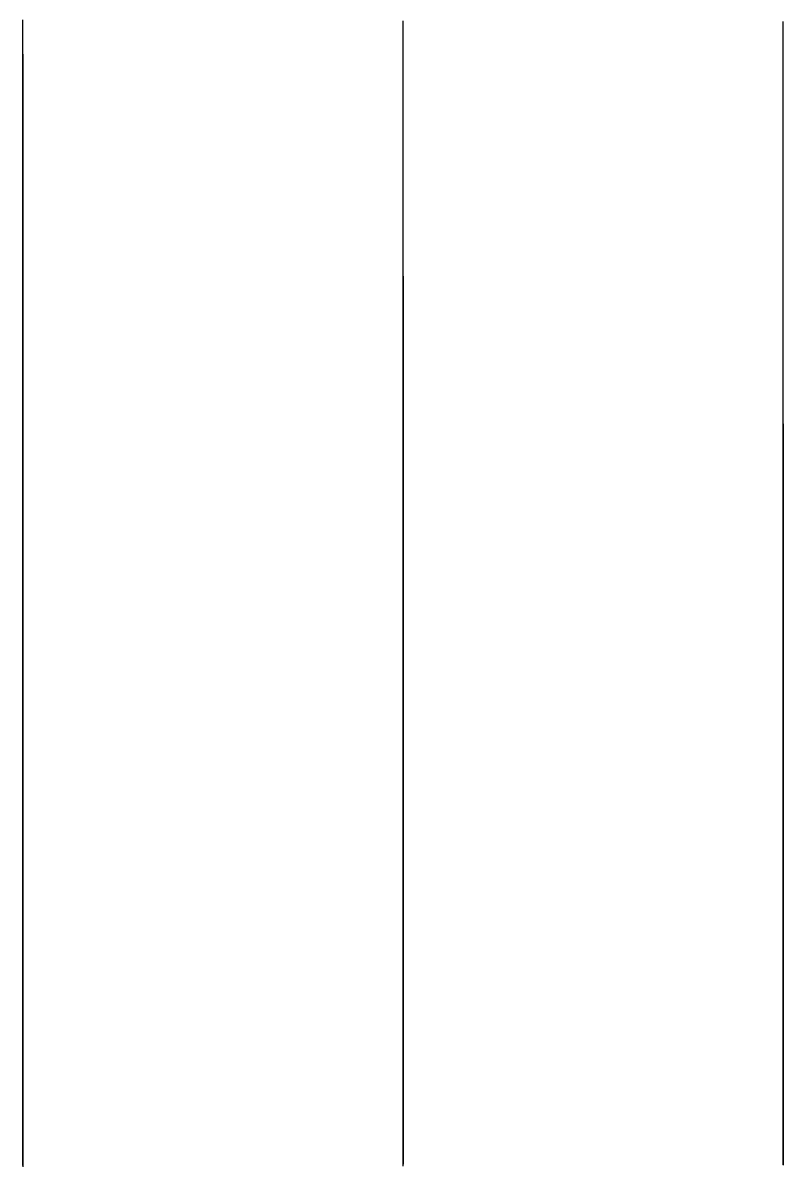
# Model space of a CAD drawing. Extents: x -400 to 0, y -315 to 2087.
# Drawn here: x -400.1 to -200.1, y -14.9 to 285.3 of the extents above; entities that cross this region are included whole.
import ezdxf

# ---------------------------------------------------------------- set-up
doc = ezdxf.new("R2010")
doc.units = 0

msp = doc.modelspace()

# ---------------------------------------------------------------- linework, layer by layer
at = {"layer": 'LAY0', "color": 2}
for points in [[(-400.1, -15.305), (-400.1, -14.5424), (-400.1, -13.7761), (-400.1, -12.9833), (-400.1, -12.1883), (-400.1, -11.3911), (-400.1, -10.5916), (-400.1, -9.52222), (-400.1, -8.44885), (-400.1, -7.37155), (-400.1, -6.56099), (-400.1, -5.74823), (-400.1, -4.93326), (-400.1, -4.11609), (-400.1, -3.25288), (-400.1, -2.3878), (-400.1, -1.52106), (-400.1, -0.652907), (-400.1, 0.506448), (-400.1, 1.66737), (-400.1, 2.82932), (-400.1, 3.70112), (-400.1, 4.57295), (-400.1, 5.44459), (-400.1, 6.3158), (-400.1, 7.26598), (-400.1, 8.21726), (-400.1, 9.16927), (-400.1, 10.1216), (-400.1, 11.3913), (-400.1, 12.66), (-400.1, 13.9268), (-400.1, 14.8752), (-400.1, 15.8216), (-400.1, 16.7656), (-400.1, 17.707), (-400.1, 18.7673), (-400.1, 19.829), (-400.1, 20.8915), (-400.1, 21.9544), (-400.1, 23.3715), (-400.1, 24.7877), (-400.1, 26.2019), (-400.1, 27.2607), (-400.1, 28.3174), (-400.1, 29.3715), (-400.1, 30.4227), (-400.1, 31.444), (-400.1, 32.4668), (-400.1, 33.4915), (-400.1, 34.5186), (-400.1, 35.8928), (-400.1, 37.2733), (-400.1, 38.6613), (-400.1, 39.7079), (-400.1, 40.76), (-400.1, 41.818), (-400.1, 42.8825), (-400.1, 43.9013), (-400.1, 44.9233), (-400.1, 45.9486), (-400.1, 46.9774), (-400.1, 48.3549), (-400.1, 49.7395), (-400.1, 51.1317), (-400.1, 52.181), (-400.1, 53.2352), (-400.1, 54.2942), (-400.1, 55.3585), (-400.1, 56.5239), (-400.1, 57.6921), (-400.1, 58.8624), (-400.1, 60.0345), (-400.1, 61.599), (-400.1, 63.1644), (-400.1, 64.7295), (-400.1, 65.9024), (-400.1, 67.0739), (-400.1, 68.2435), (-400.1, 69.4108), (-400.1, 70.5535), (-400.1, 71.697), (-400.1, 72.8411), (-400.1, 73.9859), (-400.1, 75.5133), (-400.1, 77.042), (-400.1, 78.5718), (-400.1, 79.72), (-400.1, 80.8688), (-400.1, 82.0183), (-400.1, 83.1685), (-400.1, 84.2912), (-400.1, 85.4149), (-400.1, 86.5398), (-400.1, 87.666), (-400.1, 89.1697), (-400.1, 90.6762), (-400.1, 92.1856), (-400.1, 93.3198), (-400.1, 94.4559), (-400.1, 95.5941), (-400.1, 96.7344), (-400.1, 97.8471), (-400.1, 98.9614), (-400.1, 100.077), (-400.1, 101.195), (-400.1, 102.689), (-400.1, 104.186), (-400.1, 105.687), (-400.1, 106.816), (-400.1, 107.947), (-400.1, 109.08), (-400.1, 110.217), (-400.1, 111.328), (-400.1, 112.441), (-400.1, 113.556), (-400.1, 114.674), (-400.1, 116.167), (-400.1, 117.663), (-400.1, 119.164), (-400.1, 120.293), (-400.1, 121.424), (-400.1, 122.558), (-400.1, 123.694), (-400.1, 124.809), (-400.1, 125.927), (-400.1, 127.046), (-400.1, 128.168), (-400.1, 129.666), (-400.1, 131.168), (-400.1, 132.675), (-400.1, 133.807), (-400.1, 134.942), (-400.1, 136.079), (-400.1, 137.218), (-400.1, 138.341), (-400.1, 139.466), (-400.1, 140.593), (-400.1, 141.722), (-400.1, 143.231), (-400.1, 144.743), (-400.1, 146.259), (-400.1, 147.398), (-400.1, 148.54), (-400.1, 149.684), (-400.1, 150.831), (-400.1, 151.964), (-400.1, 153.099), (-400.1, 154.236), (-400.1, 155.376), (-400.1, 156.898), (-400.1, 158.425), (-400.1, 159.955), (-400.1, 161.106), (-400.1, 162.259), (-400.1, 163.415), (-400.1, 164.574), (-400.1, 165.897), (-400.1, 167.223), (-400.1, 168.549), (-400.1, 169.877), (-400.1, 171.65), (-400.1, 173.426), (-400.1, 175.206), (-400.1, 176.542), (-400.1, 177.88), (-400.1, 179.22), (-400.1, 180.562), (-400.1, 181.925), (-400.1, 183.289), (-400.1, 184.655), (-400.1, 186.022), (-400.1, 187.848), (-400.1, 189.678), (-400.1, 191.51), (-400.1, 192.887), (-400.1, 194.266), (-400.1, 195.646), (-400.1, 197.029), (-400.1, 198.437), (-400.1, 199.847), (-400.1, 201.258), (-400.1, 202.671), (-400.1, 204.558), (-400.1, 206.448), (-400.1, 208.341), (-400.1, 209.763), (-400.1, 211.187), (-400.1, 212.613), (-400.1, 214.041), (-400.1, 215.502), (-400.1, 216.964), (-400.1, 218.427), (-400.1, 219.892), (-400.1, 221.847), (-400.1, 223.806), (-400.1, 225.767), (-400.1, 227.241), (-400.1, 228.716), (-400.1, 230.194), (-400.1, 231.674), (-400.1, 233.193), (-400.1, 234.714), (-400.1, 236.237), (-400.1, 237.761), (-400.1, 239.796), (-400.1, 241.834), (-400.1, 243.876), (-400.1, 245.41), (-400.1, 246.947), (-400.1, 248.485), (-400.1, 250.027), (-400.1, 251.614), (-400.1, 253.204), (-400.1, 254.796), (-400.1, 256.39), (-400.1, 258.52), (-400.1, 260.654), (-400.1, 262.794), (-400.1, 264.402), (-400.1, 266.014), (-400.1, 267.629), (-400.1, 269.247), (-400.1, 270.913), (-400.1, 272.584), (-400.1, 274.26), (-400.1, 275.939), (-400.1, 278.185), (-400.1, 280.439), (-400.1, 282.7), (-400.1, 284.401), (-400.1, 286.106)], [(-300.1, -15.4115), (-300.1, -14.8288), (-300.1, -14.3898), (-300.1, -13.949), (-300.1, -13.5063), (-300.1, -13.0616), (-300.1, -12.6089), (-300.1, -12.1553), (-300.1, -11.7005), (-300.1, -11.2446), (-300.1, -10.6349), (-300.1, -10.0231), (-300.1, -9.40889), (-300.1, -8.94664), (-300.1, -8.48296), (-300.1, -8.01779), (-300.1, -7.55107), (-300.1, -7.07069), (-300.1, -6.58949), (-300.1, -6.10748), (-300.1, -5.62469), (-300.1, -4.97979), (-300.1, -4.33358), (-300.1, -3.68613), (-300.1, -3.19974), (-300.1, -2.71271), (-300.1, -2.22504), (-300.1, -1.73675), (-300.1, -1.2246), (-300.1, -0.711965), (-300.1, -0.198949), (-300.1, 0.31434), (-300.1, 0.99897), (-300.1, 1.68365), (-300.1, 2.36813), (-300.1, 2.88121), (-300.1, 3.39393), (-300.1, 3.9062), (-300.1, 4.41789), (-300.1, 4.96748), (-300.1, 5.5171), (-300.1, 6.06661), (-300.1, 6.61585), (-300.1, 7.34748), (-300.1, 8.07801), (-300.1, 8.80706), (-300.1, 9.35267), (-300.1, 9.8971), (-300.1, 10.4402), (-300.1, 10.9818), (-300.1, 11.5764), (-300.1, 12.1709), (-300.1, 12.7651), (-300.1, 13.3589), (-300.1, 14.1498), (-300.1, 14.9392), (-300.1, 15.7268), (-300.1, 16.3162), (-300.1, 16.9042), (-300.1, 17.4906), (-300.1, 18.0754), (-300.1, 18.9177), (-300.1, 19.7594), (-300.1, 20.6011), (-300.1, 21.4433), (-300.1, 22.568), (-300.1, 23.6959), (-300.1, 24.8283), (-300.1, 25.6813), (-300.1, 26.5381), (-300.1, 27.3993), (-300.1, 28.2654), (-300.1, 29.2298), (-300.1, 30.1962), (-300.1, 31.1649), (-300.1, 32.1365), (-300.1, 33.437), (-300.1, 34.7442), (-300.1, 36.0591), (-300.1, 37.051), (-300.1, 38.0482), (-300.1, 39.0512), (-300.1, 40.0605), (-300.1, 40.8833), (-300.1, 41.7065), (-300.1, 42.5301), (-300.1, 43.3538), (-300.1, 44.4519), (-300.1, 45.5493), (-300.1, 46.6456), (-300.1, 47.4669), (-300.1, 48.287), (-300.1, 49.1059), (-300.1, 49.9232), (-300.1, 50.7268), (-300.1, 51.5305), (-300.1, 52.3344), (-300.1, 53.1384), (-300.1, 54.2108), (-300.1, 55.2837), (-300.1, 56.3573), (-300.1, 57.163), (-300.1, 57.9691), (-300.1, 58.7758), (-300.1, 59.583), (-300.1, 60.3727), (-300.1, 61.1629), (-300.1, 61.9539), (-300.1, 62.7456), (-300.1, 63.8026), (-300.1, 64.8613), (-300.1, 65.922), (-300.1, 66.7188), (-300.1, 67.5169), (-300.1, 68.3164), (-300.1, 69.1173), (-300.1, 69.9003), (-300.1, 70.6843), (-300.1, 71.4693), (-300.1, 72.2554), (-300.1, 73.3054), (-300.1, 74.3575), (-300.1, 75.4121), (-300.1, 76.2046), (-300.1, 76.9986), (-300.1, 77.7941), (-300.1, 78.5911), (-300.1, 79.3725), (-300.1, 80.155), (-300.1, 80.9386), (-300.1, 81.7232), (-300.1, 82.7713), (-300.1, 83.8216), (-300.1, 84.874), (-300.1, 85.6649), (-300.1, 86.4571), (-300.1, 87.2507), (-300.1, 88.0457), (-300.1, 88.8279), (-300.1, 89.6112), (-300.1, 90.3955), (-300.1, 91.1809), (-300.1, 92.2298), (-300.1, 93.2806), (-300.1, 94.3336), (-300.1, 95.1246), (-300.1, 95.9169), (-300.1, 96.7104), (-300.1, 97.5051), (-300.1, 98.2898), (-300.1, 99.0754), (-300.1, 99.8619), (-300.1, 100.649), (-300.1, 101.701), (-300.1, 102.754), (-300.1, 103.81), (-300.1, 104.602), (-300.1, 105.396), (-300.1, 106.191), (-300.1, 106.987), (-300.1, 107.775), (-300.1, 108.564), (-300.1, 109.353), (-300.1, 110.144), (-300.1, 111.2), (-300.1, 112.258), (-300.1, 113.318), (-300.1, 114.115), (-300.1, 114.912), (-300.1, 115.711), (-300.1, 116.511), (-300.1, 117.447), (-300.1, 118.383), (-300.1, 119.321), (-300.1, 120.26), (-300.1, 121.513), (-300.1, 122.769), (-300.1, 124.027), (-300.1, 124.972), (-300.1, 125.918), (-300.1, 126.865), (-300.1, 127.814), (-300.1, 128.776), (-300.1, 129.738), (-300.1, 130.702), (-300.1, 131.667), (-300.1, 132.955), (-300.1, 134.246), (-300.1, 135.54), (-300.1, 136.511), (-300.1, 137.484), (-300.1, 138.459), (-300.1, 139.434), (-300.1, 140.426), (-300.1, 141.418), (-300.1, 142.411), (-300.1, 143.406), (-300.1, 144.734), (-300.1, 146.064), (-300.1, 147.396), (-300.1, 148.397), (-300.1, 149.399), (-300.1, 150.403), (-300.1, 151.407), (-300.1, 152.432), (-300.1, 153.457), (-300.1, 154.483), (-300.1, 155.51), (-300.1, 156.882), (-300.1, 158.255), (-300.1, 159.63), (-300.1, 160.664), (-300.1, 161.698), (-300.1, 162.734), (-300.1, 163.771), (-300.1, 164.832), (-300.1, 165.894), (-300.1, 166.957), (-300.1, 168.021), (-300.1, 169.441), (-300.1, 170.863), (-300.1, 172.288), (-300.1, 173.358), (-300.1, 174.429), (-300.1, 175.502), (-300.1, 176.576), (-300.1, 177.679), (-300.1, 178.782), (-300.1, 179.887), (-300.1, 180.994), (-300.1, 182.471), (-300.1, 183.951), (-300.1, 185.434), (-300.1, 186.549), (-300.1, 187.665), (-300.1, 188.784), (-300.1, 189.904), (-300.1, 191.054), (-300.1, 192.206), (-300.1, 193.361), (-300.1, 194.518), (-300.1, 196.065), (-300.1, 197.617), (-300.1, 199.174), (-300.1, 200.344), (-300.1, 201.518), (-300.1, 202.694), (-300.1, 203.874), (-300.1, 205.078), (-300.1, 206.288), (-300.1, 207.503), (-300.1, 208.722), (-300.1, 210.356), (-300.1, 211.996), (-300.1, 213.644), (-300.1, 214.884), (-300.1, 216.127), (-300.1, 217.373), (-300.1, 218.621), (-300.1, 220.156), (-300.1, 221.687), (-300.1, 223.215), (-300.1, 224.739), (-300.1, 226.766), (-300.1, 228.791), (-300.1, 230.814), (-300.1, 232.33), (-300.1, 233.848), (-300.1, 235.366), (-300.1, 236.885), (-300.1, 238.256), (-300.1, 239.623), (-300.1, 240.987), (-300.1, 242.349), (-300.1, 244.162), (-300.1, 245.975), (-300.1, 247.79), (-300.1, 249.153), (-300.1, 250.518), (-300.1, 251.887), (-300.1, 253.261), (-300.1, 254.22), (-300.1, 255.183), (-300.1, 256.15), (-300.1, 257.122), (-300.1, 258.423), (-300.1, 259.73), (-300.1, 261.043), (-300.1, 262.03), (-300.1, 263.021), (-300.1, 264.013), (-300.1, 265.008), (-300.1, 265.917), (-300.1, 266.829), (-300.1, 267.746), (-300.1, 268.666), (-300.1, 269.897), (-300.1, 271.134), (-300.1, 272.375), (-300.1, 273.308), (-300.1, 274.244), (-300.1, 275.181), (-300.1, 276.12), (-300.1, 276.996), (-300.1, 277.874), (-300.1, 278.754), (-300.1, 279.635), (-300.1, 280.814), (-300.1, 281.996), (-300.1, 283.179), (-300.1, 284.069), (-300.1, 284.959), (-300.1, 285.85)], [(-200.1, -15.1023), (-200.1, -14.4448), (-200.1, -13.7843), (-200.1, -13.2869), (-200.1, -12.7875), (-200.1, -12.2859), (-200.1, -11.7821), (-200.1, -11.2474), (-200.1, -10.7116), (-200.1, -10.1747), (-200.1, -9.63631), (-200.1, -8.91598), (-200.1, -8.19233), (-200.1, -7.46487), (-200.1, -6.91648), (-200.1, -6.36546), (-200.1, -5.8116), (-200.1, -5.25469), (-200.1, -4.65839), (-200.1, -4.06125), (-200.1, -3.46315), (-200.1, -2.86395), (-200.1, -2.06306), (-200.1, -1.25964), (-200.1, -0.453339), (-200.1, 0.153467), (-200.1, 0.762218), (-200.1, 1.37306), (-200.1, 1.98613), (-200.1, 2.66681), (-200.1, 3.3478), (-200.1, 4.02898), (-200.1, 4.71019), (-200.1, 5.6183), (-200.1, 6.52591), (-200.1, 7.43268), (-200.1, 8.11201), (-200.1, 8.79056), (-200.1, 9.46817), (-200.1, 10.1447), (-200.1, 10.8554), (-200.1, 11.5645), (-200.1, 12.272), (-200.1, 12.9783), (-200.1, 13.9181), (-200.1, 14.8564), (-200.1, 15.7933), (-200.1, 16.4955), (-200.1, 17.1973), (-200.1, 17.899), (-200.1, 18.6007), (-200.1, 19.2822), (-200.1, 19.9634), (-200.1, 20.6447), (-200.1, 21.3263), (-200.1, 22.2359), (-200.1, 23.1468), (-200.1, 24.0597), (-200.1, 24.746), (-200.1, 25.4339), (-200.1, 26.1236), (-200.1, 26.8153), (-200.1, 27.4837), (-200.1, 28.1531), (-200.1, 28.8235), (-200.1, 29.4951), (-200.1, 30.3927), (-200.1, 31.2929), (-200.1, 32.196), (-200.1, 32.8754), (-200.1, 33.5568), (-200.1, 34.2402), (-200.1, 34.9258), (-200.1, 35.5899), (-200.1, 36.2551), (-200.1, 36.9216), (-200.1, 37.5894), (-200.1, 38.4816), (-200.1, 39.3762), (-200.1, 40.2732), (-200.1, 40.9475), (-200.1, 41.6232), (-200.1, 42.3003), (-200.1, 42.9789), (-200.1, 43.6407), (-200.1, 44.3032), (-200.1, 44.9666), (-200.1, 45.6309), (-200.1, 46.5178), (-200.1, 47.406), (-200.1, 48.2956), (-200.1, 48.9637), (-200.1, 49.6324), (-200.1, 50.3019), (-200.1, 50.9719), (-200.1, 51.6298), (-200.1, 52.2881), (-200.1, 52.9467), (-200.1, 53.6057), (-200.1, 54.4848), (-200.1, 55.3644), (-200.1, 56.2444), (-200.1, 56.9047), (-200.1, 57.5651), (-200.1, 58.2257), (-200.1, 58.8864), (-200.1, 59.5384), (-200.1, 60.1904), (-200.1, 60.8424), (-200.1, 61.4943), (-200.1, 62.3634), (-200.1, 63.2324), (-200.1, 64.1011), (-200.1, 64.7524), (-200.1, 65.4036), (-200.1, 66.0546), (-200.1, 66.7055), (-200.1, 67.3503), (-200.1, 67.9947), (-200.1, 68.6388), (-200.1, 69.2825), (-200.1, 70.1402), (-200.1, 70.9972), (-200.1, 71.8534), (-200.1, 72.4951), (-200.1, 73.1364), (-200.1, 73.7772), (-200.1, 74.4175), (-200.1, 75.1782), (-200.1, 75.9419), (-200.1, 76.7087), (-200.1, 77.4786), (-200.1, 78.51), (-200.1, 79.5467), (-200.1, 80.5888), (-200.1, 81.3739), (-200.1, 82.162), (-200.1, 82.9531), (-200.1, 83.7471), (-200.1, 84.5512), (-200.1, 85.3581), (-200.1, 86.1677), (-200.1, 86.9802), (-200.1, 88.0678), (-200.1, 89.1602), (-200.1, 90.2574), (-200.1, 91.0835), (-200.1, 91.9121), (-200.1, 92.7434), (-200.1, 93.5773), (-200.1, 94.425), (-200.1, 95.2751), (-200.1, 96.1277), (-200.1, 96.9826), (-200.1, 98.1263), (-200.1, 99.2741), (-200.1, 100.426), (-200.1, 101.292), (-200.1, 102.161), (-200.1, 103.032), (-200.1, 103.905), (-200.1, 104.797), (-200.1, 105.691), (-200.1, 106.586), (-200.1, 107.484), (-200.1, 108.683), (-200.1, 109.886), (-200.1, 111.091), (-200.1, 111.998), (-200.1, 112.905), (-200.1, 113.815), (-200.1, 114.726), (-200.1, 115.663), (-200.1, 116.601), (-200.1, 117.54), (-200.1, 118.48), (-200.1, 119.735), (-200.1, 120.992), (-200.1, 122.251), (-200.1, 123.197), (-200.1, 124.144), (-200.1, 125.092), (-200.1, 126.041), (-200.1, 127.024), (-200.1, 128.008), (-200.1, 128.992), (-200.1, 129.976), (-200.1, 131.289), (-200.1, 132.604), (-200.1, 133.92), (-200.1, 134.909), (-200.1, 135.899), (-200.1, 136.891), (-200.1, 137.884), (-200.1, 138.916), (-200.1, 139.949), (-200.1, 140.983), (-200.1, 142.017), (-200.1, 143.399), (-200.1, 144.784), (-200.1, 146.173), (-200.1, 147.217), (-200.1, 148.265), (-200.1, 149.316), (-200.1, 150.371), (-200.1, 151.462), (-200.1, 152.556), (-200.1, 153.655), (-200.1, 154.758), (-200.1, 156.235), (-200.1, 157.72), (-200.1, 159.214), (-200.1, 160.341), (-200.1, 161.474), (-200.1, 162.612), (-200.1, 163.757), (-200.1, 164.85), (-200.1, 165.949), (-200.1, 167.053), (-200.1, 168.162), (-200.1, 169.647), (-200.1, 171.14), (-200.1, 172.639), (-200.1, 173.768), (-200.1, 174.9), (-200.1, 176.035), (-200.1, 177.173), (-200.1, 178.201), (-200.1, 179.228), (-200.1, 180.255), (-200.1, 181.28), (-200.1, 182.648), (-200.1, 184.015), (-200.1, 185.383), (-200.1, 186.409), (-200.1, 187.437), (-200.1, 188.465), (-200.1, 189.495), (-200.1, 190.46), (-200.1, 191.423), (-200.1, 192.382), (-200.1, 193.34), (-200.1, 194.614), (-200.1, 195.886), (-200.1, 197.156), (-200.1, 198.108), (-200.1, 199.06), (-200.1, 200.013), (-200.1, 200.966), (-200.1, 201.867), (-200.1, 202.767), (-200.1, 203.665), (-200.1, 204.561), (-200.1, 205.756), (-200.1, 206.948), (-200.1, 208.14), (-200.1, 209.034), (-200.1, 209.928), (-200.1, 210.823), (-200.1, 211.718), (-200.1, 212.734), (-200.1, 213.763), (-200.1, 214.803), (-200.1, 215.853), (-200.1, 217.266), (-200.1, 218.694), (-200.1, 220.131), (-200.1, 221.215), (-200.1, 222.302), (-200.1, 223.391), (-200.1, 224.48), (-200.1, 225.514), (-200.1, 226.546), (-200.1, 227.578), (-200.1, 228.607), (-200.1, 229.978), (-200.1, 231.345), (-200.1, 232.709), (-200.1, 233.73), (-200.1, 234.749), (-200.1, 235.765), (-200.1, 236.779), (-200.1, 237.785), (-200.1, 238.786), (-200.1, 239.784), (-200.1, 240.778), (-200.1, 242.098), (-200.1, 243.415), (-200.1, 244.73), (-200.1, 245.715), (-200.1, 246.7), (-200.1, 247.686), (-200.1, 248.673), (-200.1, 249.646), (-200.1, 250.614), (-200.1, 251.579), (-200.1, 252.54), (-200.1, 253.818), (-200.1, 255.092), (-200.1, 256.363), (-200.1, 257.316), (-200.1, 258.269), (-200.1, 259.221), (-200.1, 260.175), (-200.1, 261.113), (-200.1, 262.048), (-200.1, 262.981), (-200.1, 263.912), (-200.1, 265.15), (-200.1, 266.385), (-200.1, 267.617), (-200.1, 268.539), (-200.1, 269.461), (-200.1, 270.381), (-200.1, 271.3), (-200.1, 272.205), (-200.1, 273.11), (-200.1, 274.014), (-200.1, 274.917), (-200.1, 276.12), (-200.1, 277.32), (-200.1, 278.517), (-200.1, 279.413), (-200.1, 280.307), (-200.1, 281.198), (-200.1, 282.087), (-200.1, 282.961), (-200.1, 283.838), (-200.1, 284.718), (-200.1, 285.598)], [(-400.1, 277.026), (-400.1, 276.243), (-400.1, 275.45), (-400.1, 274.649), (-400.1, 273.84), (-400.1, 272.753), (-400.1, 271.659), (-400.1, 270.562), (-400.1, 269.739), (-400.1, 268.919), (-400.1, 268.101), (-400.1, 267.288), (-400.1, 266.454), (-400.1, 265.626), (-400.1, 264.803), (-400.1, 263.985), (-400.1, 262.9), (-400.1, 261.82), (-400.1, 260.742), (-400.1, 259.934), (-400.1, 259.126), (-400.1, 258.317), (-400.1, 257.505), (-400.1, 256.714), (-400.1, 255.913), (-400.1, 255.105), (-400.1, 254.291), (-400.1, 253.197), (-400.1, 252.098), (-400.1, 250.996), (-400.1, 250.17), (-400.1, 249.346), (-400.1, 248.525), (-400.1, 247.708), (-400.1, 246.872), (-400.1, 246.042), (-400.1, 245.216), (-400.1, 244.395), (-400.1, 243.304), (-400.1, 242.218), (-400.1, 241.133), (-400.1, 240.32), (-400.1, 239.507), (-400.1, 238.692), (-400.1, 237.875), (-400.1, 237.076), (-400.1, 236.269), (-400.1, 235.455), (-400.1, 234.637), (-400.1, 233.538), (-400.1, 232.435), (-400.1, 231.331), (-400.1, 230.502), (-400.1, 229.676), (-400.1, 228.853), (-400.1, 228.033), (-400.1, 227.197), (-400.1, 226.365), (-400.1, 225.537), (-400.1, 224.713), (-400.1, 223.618), (-400.1, 222.527), (-400.1, 221.437), (-400.1, 220.62), (-400.1, 219.802), (-400.1, 218.983), (-400.1, 218.162), (-400.1, 217.357), (-400.1, 216.545), (-400.1, 215.728), (-400.1, 214.906), (-400.1, 213.804), (-400.1, 212.699), (-400.1, 211.592), (-400.1, 210.763), (-400.1, 209.935), (-400.1, 209.11), (-400.1, 208.288), (-400.1, 207.452), (-400.1, 206.62), (-400.1, 205.791), (-400.1, 204.965), (-400.1, 203.867), (-400.1, 202.772), (-400.1, 201.678), (-400.1, 200.858), (-400.1, 200.037), (-400.1, 199.214), (-400.1, 198.391), (-400.1, 197.726), (-400.1, 196.982), (-400.1, 196.167), (-400.1, 195.293), (-400.1, 194.067), (-400.1, 192.816), (-400.1, 191.59), (-400.1, 190.715), (-400.1, 189.899), (-400.1, 189.153), (-400.1, 188.488), (-400.1, 187.84), (-400.1, 187.104), (-400.1, 186.289), (-400.1, 185.41), (-400.1, 184.169), (-400.1, 182.899), (-400.1, 181.657), (-400.1, 180.777), (-400.1, 179.962), (-400.1, 179.225), (-400.1, 178.576), (-400.1, 178.068), (-400.1, 177.417), (-400.1, 176.624), (-400.1, 175.705), (-400.1, 174.337), (-400.1, 172.907), (-400.1, 171.538), (-400.1, 170.619), (-400.1, 169.826), (-400.1, 169.175), (-400.1, 168.666), (-400.1, 167.845), (-400.1, 167.022), (-400.1, 166.197), (-400.1, 165.371), (-400.1, 164.267), (-400.1, 163.164), (-400.1, 162.061), (-400.1, 161.234), (-400.1, 160.409), (-400.1, 159.586), (-400.1, 158.765), (-400.1, 157.944), (-400.1, 157.122), (-400.1, 156.298), (-400.1, 155.473), (-400.1, 154.371), (-400.1, 153.27), (-400.1, 152.168), (-400.1, 151.343), (-400.1, 150.519), (-400.1, 149.697), (-400.1, 148.876), (-400.1, 147.43), (-400.1, 146.424), (-400.1, 145.655), (-400.1, 145.022), (-400.1, 144.285), (-400.1, 143.589), (-400.1, 142.852), (-400.1, 142.219), (-400.1, 141.45), (-400.1, 140.445), (-400.1, 138.999), (-400.1, 138.11), (-400.1, 137.259), (-400.1, 136.437), (-400.1, 135.635), (-400.1, 134.587), (-400.1, 133.546), (-400.1, 132.498), (-400.1, 131.696), (-400.1, 130.874), (-400.1, 130.024), (-400.1, 129.135), (-400.1, 128.299), (-400.1, 127.471), (-400.1, 126.65), (-400.1, 125.834), (-400.1, 124.751), (-400.1, 123.671), (-400.1, 122.588), (-400.1, 121.773), (-400.1, 120.952), (-400.1, 120.125), (-400.1, 119.288), (-400.1, 118.569), (-400.1, 117.849), (-400.1, 117.128), (-400.1, 116.406), (-400.1, 115.444), (-400.1, 114.481), (-400.1, 113.519), (-400.1, 112.798), (-400.1, 112.077), (-400.1, 111.357), (-400.1, 110.639), (-400.1, 109.918), (-400.1, 109.197), (-400.1, 108.477), (-400.1, 107.756), (-400.1, 106.795), (-400.1, 105.833), (-400.1, 104.871), (-400.1, 104.149), (-400.1, 103.427), (-400.1, 102.704), (-400.1, 101.981), (-400.1, 101.258), (-400.1, 100.535), (-400.1, 99.8117), (-400.1, 99.0877), (-400.1, 98.1218), (-400.1, 97.1551), (-400.1, 96.1875), (-400.1, 95.4611), (-400.1, 94.7341), (-400.1, 94.0065), (-400.1, 93.2783), (-400.1, 92.5497), (-400.1, 91.8205), (-400.1, 91.0908), (-400.1, 90.3604), (-400.1, 89.3856), (-400.1, 88.4096), (-400.1, 87.4321), (-400.1, 86.6981), (-400.1, 85.9632), (-400.1, 85.2273), (-400.1, 84.4905), (-400.1, 83.5413), (-400.1, 82.5715), (-400.1, 81.5827), (-400.1, 80.576), (-400.1, 79.2086), (-400.1, 77.8151), (-400.1, 76.3989), (-400.1, 75.3238), (-400.1, 74.2391), (-400.1, 73.1461), (-400.1, 72.0462), (-400.1, 70.9401), (-400.1, 69.8291), (-400.1, 68.7145), (-400.1, 67.5976), (-400.1, 66.1074), (-400.1, 64.6191), (-400.1, 63.1357), (-400.1, 62.0285), (-400.1, 60.9274), (-400.1, 59.8338), (-400.1, 58.749), (-400.1, 57.6748), (-400.1, 56.6123), (-400.1, 55.5626), (-400.1, 54.527), (-400.1, 53.17), (-400.1, 51.8428), (-400.1, 50.5482), (-400.1, 49.6003), (-400.1, 48.6735), (-400.1, 47.7689), (-400.1, 46.8877), (-400.1, 45.9909), (-400.1, 45.1354), (-400.1, 44.3207), (-400.1, 43.5461), (-400.1, 42.5751), (-400.1, 41.6737), (-400.1, 40.841), (-400.1, 40.2611), (-400.1, 39.7192), (-400.1, 39.215), (-400.1, 38.7484), (-400.1, 38.3301), (-400.1, 37.8779), (-400.1, 37.3919), (-400.1, 36.8717), (-400.1, 36.1249), (-400.1, 35.3168), (-400.1, 34.4469), (-400.1, 33.7536), (-400.1, 33.0248), (-400.1, 32.2603), (-400.1, 31.4598), (-400.1, 30.6683), (-400.1, 29.8559), (-400.1, 29.0236), (-400.1, 28.1722), (-400.1, 27.009), (-400.1, 25.8158), (-400.1, 24.5947), (-400.1, 23.6619), (-400.1, 22.7156), (-400.1, 21.7567), (-400.1, 20.7861), (-400.1, 19.807), (-400.1, 18.8195), (-400.1, 17.8247), (-400.1, 16.8239), (-400.1, 15.482), (-400.1, 14.1341), (-400.1, 12.7831), (-400.1, 11.7695), (-400.1, 10.7569), (-400.1, 9.74639), (-400.1, 8.73925), (-400.1, 7.73373), (-400.1, 6.73579), (-400.1, 5.74614), (-400.1, 4.76547), (-400.1, 3.47311), (-400.1, 2.19963), (-400.1, 0.946707), (-400.1, 0.021521), (-400.1, -0.890445), (-400.1, -1.78848), (-400.1, -2.67186), (-400.1, -3.49287), (-400.1, -4.33938), (-400.1, -5.207), (-400.1, -6.09094), (-400.1, -7.28595), (-400.1, -8.48795), (-400.1, -9.68384), (-400.1, -10.569), (-400.1, -11.4383), (-400.1, -12.2869), (-400.1, -13.1105), (-400.1, -13.922), (-400.1, -14.765), (-400.1, -15.6343)], [(-300.1, 218.652), (-300.1, 217.838), (-300.1, 217.017), (-300.1, 216.19), (-300.1, 215.36), (-300.1, 214.249), (-300.1, 213.136), (-300.1, 212.027), (-300.1, 211.199), (-300.1, 210.376), (-300.1, 209.559), (-300.1, 208.751), (-300.1, 207.916), (-300.1, 207.087), (-300.1, 206.263), (-300.1, 205.442), (-300.1, 204.351), (-300.1, 203.259), (-300.1, 202.165), (-300.1, 201.341), (-300.1, 200.512), (-300.1, 199.676), (-300.1, 198.833), (-300.1, 198.018), (-300.1, 197.195), (-300.1, 196.366), (-300.1, 195.532), (-300.1, 194.416), (-300.1, 193.298), (-300.1, 192.184), (-300.1, 191.352), (-300.1, 190.526), (-300.1, 189.706), (-300.1, 188.896), (-300.1, 188.057), (-300.1, 187.225), (-300.1, 186.398), (-300.1, 185.574), (-300.1, 184.479), (-300.1, 183.385), (-300.1, 182.287), (-300.1, 181.461), (-300.1, 180.629), (-300.1, 179.792), (-300.1, 178.946), (-300.1, 178.129), (-300.1, 177.304), (-300.1, 176.473), (-300.1, 175.636), (-300.1, 174.517), (-300.1, 173.396), (-300.1, 172.278), (-300.1, 171.444), (-300.1, 170.615), (-300.1, 169.793), (-300.1, 168.98), (-300.1, 168.139), (-300.1, 167.304), (-300.1, 166.475), (-300.1, 165.649), (-300.1, 164.551), (-300.1, 163.453), (-300.1, 162.353), (-300.1, 161.525), (-300.1, 160.692), (-300.1, 159.852), (-300.1, 159.006), (-300.1, 158.187), (-300.1, 157.36), (-300.1, 156.527), (-300.1, 155.689), (-300.1, 154.568), (-300.1, 153.445), (-300.1, 152.325), (-300.1, 151.489), (-300.1, 150.658), (-300.1, 149.834), (-300.1, 149.018), (-300.1, 148.176), (-300.1, 147.34), (-300.1, 146.508), (-300.1, 145.68), (-300.1, 144.579), (-300.1, 143.478), (-300.1, 142.376), (-300.1, 141.546), (-300.1, 140.711), (-300.1, 139.871), (-300.1, 139.025), (-300.1, 137.529), (-300.1, 136.505), (-300.1, 135.731), (-300.1, 135.099), (-300.1, 134.369), (-300.1, 133.679), (-300.1, 132.949), (-300.1, 132.316), (-300.1, 131.543), (-300.1, 130.518), (-300.1, 129.022), (-300.1, 128.186), (-300.1, 127.351), (-300.1, 126.517), (-300.1, 125.684), (-300.1, 124.573), (-300.1, 123.462), (-300.1, 122.351), (-300.1, 121.517), (-300.1, 120.683), (-300.1, 119.848), (-300.1, 119.012), (-300.1, 118.502), (-300.1, 117.847), (-300.1, 117.047), (-300.1, 116.117), (-300.1, 114.732), (-300.1, 113.282), (-300.1, 111.896), (-300.1, 110.967), (-300.1, 110.167), (-300.1, 109.512), (-300.1, 109.001), (-300.1, 108.322), (-300.1, 107.565), (-300.1, 106.739), (-300.1, 105.858), (-300.1, 104.625), (-300.1, 103.368), (-300.1, 102.135), (-300.1, 101.255), (-300.1, 100.429), (-300.1, 99.6729), (-300.1, 98.9934), (-300.1, 98.2667), (-300.1, 97.4849), (-300.1, 96.6559), (-300.1, 95.7893), (-300.1, 94.5955), (-300.1, 93.3859), (-300.1, 92.1922), (-300.1, 91.3258), (-300.1, 90.4971), (-300.1, 89.7157), (-300.1, 88.9894), (-300.1, 88.2223), (-300.1, 87.4202), (-300.1, 86.5891), (-300.1, 85.7352), (-300.1, 84.5741), (-300.1, 83.4036), (-300.1, 82.2426), (-300.1, 81.389), (-300.1, 80.5581), (-300.1, 79.7564), (-300.1, 78.9898), (-300.1, 78.1824), (-300.1, 77.3613), (-300.1, 76.5289), (-300.1, 75.6879), (-300.1, 74.5582), (-300.1, 73.4252), (-300.1, 72.2957), (-300.1, 71.455), (-300.1, 70.623), (-300.1, 69.8023), (-300.1, 68.9956), (-300.1, 68.1693), (-300.1, 67.3396), (-300.1, 66.5073), (-300.1, 65.6729), (-300.1, 64.5584), (-300.1, 63.4432), (-300.1, 62.3289), (-300.1, 61.4948), (-300.1, 60.6628), (-300.1, 59.8337), (-300.1, 59.008), (-300.1, 58.275), (-300.1, 57.5429), (-300.1, 56.8116), (-300.1, 56.0809), (-300.1, 55.1075), (-300.1, 54.1348), (-300.1, 53.1624), (-300.1, 52.4331), (-300.1, 51.7038), (-300.1, 50.9743), (-300.1, 50.2444), (-300.1, 49.5232), (-300.1, 48.7979), (-300.1, 48.0692), (-300.1, 47.338), (-300.1, 46.3605), (-300.1, 45.382), (-300.1, 44.4045), (-300.1, 43.6733), (-300.1, 42.9445), (-300.1, 42.219), (-300.1, 41.4977), (-300.1, 40.7681), (-300.1, 40.0384), (-300.1, 39.3085), (-300.1, 38.5783), (-300.1, 37.6043), (-300.1, 36.6299), (-300.1, 35.6549), (-300.1, 34.9232), (-300.1, 34.1911), (-300.1, 33.4586), (-300.1, 32.7256), (-300.1, 31.9919), (-300.1, 31.2578), (-300.1, 30.5232), (-300.1, 29.7882), (-300.1, 28.8073), (-300.1, 27.8254), (-300.1, 26.8423), (-300.1, 26.1043), (-300.1, 25.3655), (-300.1, 24.626), (-300.1, 23.8857), (-300.1, 22.9312), (-300.1, 21.9551), (-300.1, 20.9586), (-300.1, 19.9433), (-300.1, 18.5626), (-300.1, 17.1541), (-300.1, 15.7213), (-300.1, 14.6326), (-300.1, 13.5335), (-300.1, 12.4254), (-300.1, 11.3096), (-300.1, 10.1868), (-300.1, 9.05963), (-300.1, 7.92956), (-300.1, 6.79791), (-300.1, 5.28888), (-300.1, 3.78259), (-300.1, 2.28221), (-300.1, 1.16271), (-300.1, 0.049665), (-300.1, -1.05559), (-300.1, -2.15172), (-300.1, -3.23571), (-300.1, -4.30763), (-300.1, -5.36599), (-300.1, -6.40928), (-300.1, -7.77433), (-300.1, -9.10641), (-300.1, -10.402), (-300.1, -11.3476), (-300.1, -12.2692), (-300.1, -13.1653), (-300.1, -14.0344), (-300.1, -14.9582)], [(-200.1, 179.805), (-200.1, 178.076), (-200.1, 176.38), (-200.1, 174.709), (-200.1, 173.056), (-200.1, 170.868), (-200.1, 168.687), (-200.1, 166.498), (-200.1, 164.842), (-200.1, 163.166), (-200.1, 161.465), (-200.1, 159.731), (-200.1, 158.026), (-200.1, 156.338), (-200.1, 154.664), (-200.1, 152.999), (-200.1, 150.79), (-200.1, 148.583), (-200.1, 146.371), (-200.1, 144.704), (-200.1, 143.026), (-200.1, 141.334), (-200.1, 139.623), (-200.1, 137.934), (-200.1, 136.253), (-200.1, 134.576), (-200.1, 132.904), (-200.1, 130.678), (-200.1, 128.452), (-200.1, 126.224), (-200.1, 124.549), (-200.1, 122.87), (-200.1, 121.184), (-200.1, 119.489), (-200.1, 117.811), (-200.1, 116.133), (-200.1, 114.455), (-200.1, 112.777), (-200.1, 110.54), (-200.1, 108.301), (-200.1, 106.062), (-200.1, 104.382), (-200.1, 102.7), (-200.1, 101.018), (-200.1, 99.335), (-200.1, 98.4972), (-200.1, 97.6583), (-200.1, 96.8184), (-200.1, 95.9777), (-200.1, 94.8561), (-200.1, 93.7341), (-200.1, 92.6121), (-200.1, 91.7709), (-200.1, 90.9303), (-200.1, 90.0903), (-200.1, 89.2513), (-200.1, 88.414), (-200.1, 87.5751), (-200.1, 86.7349), (-200.1, 85.8937), (-200.1, 84.771), (-200.1, 83.6478), (-200.1, 82.5248), (-200.1, 81.683), (-200.1, 80.8421), (-200.1, 80.0023), (-200.1, 79.164), (-200.1, 78.3266), (-200.1, 77.4876), (-200.1, 76.6471), (-200.1, 75.8057), (-200.1, 74.6827), (-200.1, 73.5592), (-200.1, 72.436), (-200.1, 71.5941), (-200.1, 70.7532), (-200.1, 69.9134), (-200.1, 69.0752), (-200.1, 68.2385), (-200.1, 67.3997), (-200.1, 66.5593), (-200.1, 65.7177), (-200.1, 64.5943), (-200.1, 63.4703), (-200.1, 62.3467), (-200.1, 61.5047), (-200.1, 60.6638), (-200.1, 59.8244), (-200.1, 58.9869), (-200.1, 58.1509), (-200.1, 57.3125), (-200.1, 56.4722), (-200.1, 55.6305), (-200.1, 54.5067), (-200.1, 53.3823), (-200.1, 52.2582), (-200.1, 51.4161), (-200.1, 50.5754), (-200.1, 49.7364), (-200.1, 48.8996), (-200.1, 48.0638), (-200.1, 47.2256), (-200.1, 46.3854), (-200.1, 45.5437), (-200.1, 44.4199), (-200.1, 43.2955), (-200.1, 42.1715), (-200.1, 41.3295), (-200.1, 40.4888), (-200.1, 39.65), (-200.1, 38.8134), (-200.1, 37.9775), (-200.1, 37.1392), (-200.1, 36.2991), (-200.1, 35.4576), (-200.1, 34.3342), (-200.1, 33.2101), (-200.1, 32.0865), (-200.1, 31.2447), (-200.1, 30.4042), (-200.1, 29.5655), (-200.1, 28.7289), (-200.1, 27.8926), (-200.1, 27.0543), (-200.1, 26.2143), (-200.1, 25.3732), (-200.1, 24.2504), (-200.1, 23.127), (-200.1, 22.004), (-200.1, 21.1625), (-200.1, 20.3222), (-200.1, 19.4833), (-200.1, 18.6464), (-200.1, 17.9102), (-200.1, 17.1732), (-200.1, 16.4355), (-200.1, 15.6974), (-200.1, 14.7131), (-200.1, 13.729), (-200.1, 12.7458), (-200.1, 12.0093), (-200.1, 11.2738), (-200.1, 10.5395), (-200.1, 9.80669), (-200.1, 9.07465), (-200.1, 8.34162), (-200.1, 7.60778), (-200.1, 6.87335), (-200.1, 5.89353), (-200.1, 4.91348), (-200.1, 3.93368), (-200.1, 3.19929), (-200.1, 2.4655), (-200.1, 1.73253), (-200.1, 1.00058), (-200.1, 0.268234), (-200.1, -0.464848), (-200.1, -1.19858), (-200.1, -1.93287), (-200.1, -2.91264), (-200.1, -3.89305), (-200.1, -4.87387), (-200.1, -5.60963), (-200.1, -6.34543), (-200.1, -7.08116), (-200.1, -7.81674), (-200.1, -8.55265), (-200.1, -9.2893), (-200.1, -10.0267), (-200.1, -10.7647), (-200.1, -11.7498), (-200.1, -12.736), (-200.1, -13.7232), (-200.1, -14.4643), (-200.1, -15.2058)]]:
    msp.add_lwpolyline(points, dxfattribs=at)

doc.saveas('drawing.dxf')
